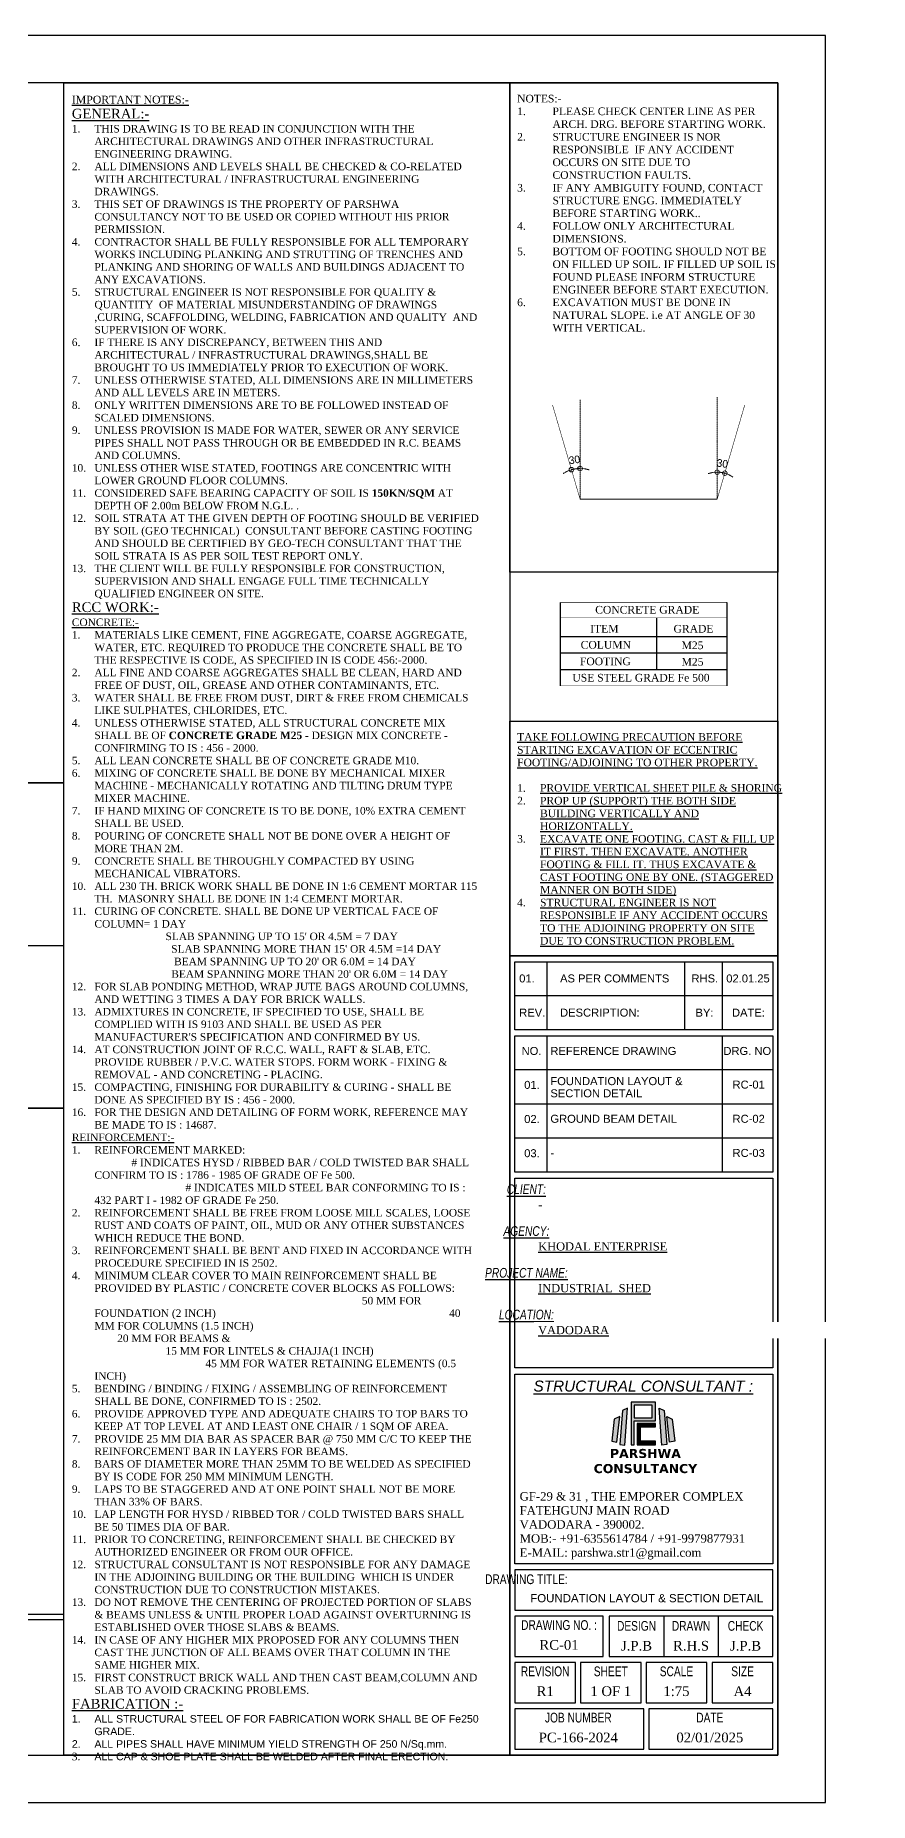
# Model space of a CAD drawing. Header units: millimetres. Extents: x 3470347 to 5996549, y -3470518 to 17149644.
# Drawn here: x 4645448 to 4684704, y 7447183 to 7530323 of the extents above; entities that cross this region are included whole.
import ezdxf

# ---------------------------------------------------------------- set-up
doc = ezdxf.new("R2010")
doc.units = ezdxf.units.MM
doc.header["$MEASUREMENT"] = 0
doc.header["$PDMODE"] = 35
doc.header["$PDSIZE"] = -5
for name, pattern in [('ACAD_ISO03W100', [30, 12, -18]), ('CENTER2', [1.125, 0.75, -0.125, 0.125, -0.125]), ('HIDDEN', [0.375, 0.25, -0.125])]:
    doc.linetypes.add(name, pattern=pattern)
doc.layers.get('0').update_dxf_attribs({"linetype": 'CONTINUOUS', "lineweight": 25})
doc.layers.get('DEFPOINTS').update_dxf_attribs({"linetype": 'CONTINUOUS', "lineweight": 25})
doc.layers.add('Grid', color=44, linetype='CONTINUOUS')
doc.layers.add('STR TEX', color=4, linetype='CONTINUOUS')
doc.layers.add('SHEET', color=7, linetype='CONTINUOUS', lineweight=15)
doc.styles.add('Aerial', font='times.ttf')
doc.styles.add('JAINIL', font='times.ttf')
doc.styles.get("Standard").update_dxf_attribs({"font": ''})
doc.styles.add('TEXT3', font='geniso.shx')
doc.styles.add('TEXT3 0.75NA', font='geniso.shx', dxfattribs={"width": 0.75})
doc.styles.get('Standard').set_extended_font_data('AR CENA')
doc.dimstyles.new('m-1', dxfattribs={"dimscale": 0, "dimtxt": 5, "dimasz": 3, "dimexe": 1.75, "dimexo": 1.75, "dimgap": 0.25, "dimtad": 1, "dimdec": 0, "dimzin": 3, "dimdsep": 46, "dimlunit": 4, "dimtxsty": 'Standard', "dimblk": 'ORIGIN', "dimcen": 3, "dimdle": 1.75, "dimclrd": 4, "dimclre": 7, "dimclrt": 7, "dimadec": 0, "dimazin": 0, "dimtfac": 1, "dimtdec": 0, "dimtofl": 0, "dimtmove": 2, "dimatfit": 3, "dimfxl": 1, "dimfrac": 1, "dimtolj": 1, "dimtzin": 0, "dimlwd": 5, "dimlwe": 5, "dimarcsym": 0})

# ---------------------------------------------------------------- blocks, each defined once
blk = doc.blocks.new('_Origin')
at = {"color": 0, "linetype": 'ByBlock', "lineweight": -2}
blk.add_line((0, 0), (-1, 0), dxfattribs=at)
blk.add_circle((0, 0), 0.5, dxfattribs=at)
blk = doc.blocks.new('*D528')
at = {"color": 4, "linetype": 'CENTER2', "lineweight": 5}
for start, end in [(114.7514, 123.2577), (90, 106.245), (72.9873, 81.4937)]:
    blk.add_arc((21.3, 0.1), 20.2, start, end, dxfattribs=at)
at = {"layer": 'DEFPOINTS', "color": 0}
for p in [(3.5, 61), (21.3, 65.4), (18.9, 20.2), (21.3, 0.1), (21.3, 0.1)]:
    blk.add_point(p, dxfattribs=at)
at = {"color": 4, "lineweight": 5, "xscale": 3, "yscale": 3, "zscale": 3}
for p, rotation in [((15.6, 19.5), 20.49819837398923), ((21.3, 20.3), 175.7468316595615)]:
    blk.add_blockref('_Origin', p, dxfattribs=dict(at, rotation=rotation))
at = {"color": 7, "lineweight": 0, "insert": (17.6, 26), "char_height": 5, "attachment_point": 5, "rotation": 8.1225}
blk.add_mtext('30', dxfattribs=at)
blk = doc.blocks.new('*D529')
at = {"color": 4, "linetype": 'CENTER2', "lineweight": 5}
for start, end in [(99.663, 109.3259), (73.755, 90), (54.4291, 64.092)]:
    blk.add_arc((111.5, 0.1), 17.8, start, end, dxfattribs=at)
at = {"layer": 'DEFPOINTS', "color": 0}
for p in [(111.5, 67.3), (129.3, 61), (113.5, 17.8), (111.5, 0.1), (111.5, 0.1)]:
    blk.add_point(p, dxfattribs=at)
at = {"color": 4, "lineweight": 5, "xscale": 3, "yscale": 3, "zscale": 3}
for p, rotation in [((111.5, 17.9), 4.831477968994831), ((116.5, 17.2), 158.9234919974293)]:
    blk.add_blockref('_Origin', p, dxfattribs=dict(at, rotation=rotation))
at = {"color": 7, "lineweight": 0, "insert": (114.9, 23.6), "char_height": 5, "attachment_point": 5, "rotation": 351.8775}
blk.add_mtext('30', dxfattribs=at)
blk = doc.blocks.new('Q')
at = {"linetype": 'Continuous', "ltscale": 0.5}
h = blk.add_hatch(color=152, dxfattribs=at)
h.dxf.hatch_style = 1
h.paths.add_polyline_path([(6.07, 15.37), (5.53, 10.52), (6.67, 10.29), (7.27, 16.02)])
h.paths.add_polyline_path([(18.9, 15.37), (19.44, 10.52), (18.3, 10.29), (17.7, 16.02)])
h = blk.add_hatch(color=10, dxfattribs=at)
h.dxf.hatch_style = 1
h.paths.add_polyline_path([(7.87, 17.31), (7.27, 9.83), (8.41, 9.62), (8.96, 17.82)])
h.paths.add_polyline_path([(17.1, 17.31), (17.7, 9.83), (16.56, 9.62), (16.01, 17.82)])
h = blk.add_hatch(color=152, dxfattribs=at)
h.dxf.hatch_style = 1
h.paths.add_polyline_path([(9.79, 19.18), (9.79, 9.76), (10.5, 9.76), (10.5, 15.05), (15.19, 15.05), (15.19, 19.18)])
h.paths.add_polyline_path([(10.5, 18.5), (10.5, 15.72), (14.45, 15.72), (14.45, 18.5)], flags=16)
h = blk.add_hatch(color=152, dxfattribs=at)
h.dxf.hatch_style = 1
h.paths.add_polyline_path([(11.15, 14.43), (11.15, 9.76), (15.19, 9.76), (15.19, 10.52), (11.87, 10.52), (11.87, 13.69), (15.19, 13.69), (15.19, 14.43)])
at = {"color": 152, "linetype": 'Continuous'}
for points in [[(6.07, 15.37), (5.53, 10.52), (6.67, 10.29), (7.27, 16.02), (6.07, 15.37)], [(9.79, 19.18), (9.79, 9.76), (10.5, 9.76), (10.5, 15.05), (15.19, 15.05), (15.19, 19.18), (9.79, 19.18)], [(10.5, 18.5), (10.5, 15.72), (14.45, 15.72), (14.45, 18.5), (10.5, 18.5)], [(18.9, 15.37), (19.44, 10.52), (18.3, 10.29), (17.7, 16.02), (18.9, 15.37)], [(11.15, 14.43), (11.15, 9.76), (15.19, 9.76), (15.19, 10.52), (11.87, 10.52), (11.87, 13.69), (15.19, 13.69), (15.19, 14.43), (11.15, 14.43)]]:
    blk.add_lwpolyline(points, dxfattribs=at)
at = {"color": 10, "linetype": 'Continuous'}
for points in [[(7.87, 17.31), (7.27, 9.83), (8.41, 9.62), (8.96, 17.82), (7.87, 17.31)], [(17.1, 17.31), (17.7, 9.83), (16.56, 9.62), (16.01, 17.82), (17.1, 17.31)]]:
    blk.add_lwpolyline(points, dxfattribs=at)
at = {"linetype": 'Continuous', "insert": (1.32, 8.82), "char_height": 2, "attachment_point": 1}
blk.add_mtext_dynamic_manual_height_columns('\\pxqc;{\\fVerdana|b1|i0|c0|p34;\\C152;PARSHWA\\PCONSULTANCY }', width=23.282, gutter_width=1, heights=[6.3], dxfattribs=at)
blk = doc.blocks.new('Z$W@#24862')
at = {"linetype": 'HIDDEN', "lineweight": 0, "ltscale": 0.5}
for p, q in [((21.3, 65.4), (21.3, 0.1)), ((111.5, 0.1), (111.5, 67.3))]:
    blk.add_line(p, q, dxfattribs=at)
at = {"linetype": 'Continuous', "lineweight": 0}
blk.add_line((21.3, 0.1), (111.5, 0.1), dxfattribs=at)
for points in [[(21.3, 0.1, 0.338, 0.338, 0), (3.2, 62, 0.338, 0.338, 0)], [(111.5, 0.1, 0.338, 0.338, 0), (129.6, 62, 0.338, 0.338, 0)]]:
    blk.add_lwpolyline(points, format="xyseb", dxfattribs=at)
at = {"linetype": 'CENTER2', "lineweight": 0}
for base, line1, line2, picture, middle in [((18.9, 20.2), ((21.3, 0.1), (3.5, 61)), ((21.3, 65.4), (21.3, 0.1)), '*D528', (17.6, 26)), ((113.5, 17.8), ((111.5, 0.1), (111.5, 67.3)), ((111.5, 0.1), (129.3, 61)), '*D529', (114.9, 23.6))]:
    dim = blk.add_angular_dim_2l(base=base, line1=line1, line2=line2, text='30', dimstyle='m-1', override={"dimscale": 1, "dimfrac": 0}, dxfattribs=at)
    dim.commit()
    dim.dimension.update_dxf_attribs({"geometry": picture, "text_midpoint": middle})

msp = doc.modelspace()

# ---------------------------------------------------------------- linework, layer by layer
at = {"lineweight": 25}
for p, q in [((4669518.36, 7486732.59, 0), (4669518.36, 7483541.71, 0)), ((4675998.53, 7486732.59, 0), (4675998.53, 7483541.71, 0)), ((4677770.82, 7486732.59, 0), (4677770.82, 7483541.71, 0)), ((4668009.62, 7485149.09, 0), (4680148.48, 7485149.09, 0)), ((4669518.36, 7483254.73, 0), (4669518.36, 7476849.09, 0)), ((4677770.82, 7483254.73, 0), (4677770.82, 7476849.09, 0)), ((4668009.62, 7481671.24, 0), (4680148.48, 7481671.24, 0)), ((4668009.62, 7480063.85, 0), (4680148.48, 7480063.85, 0)), ((4668009.62, 7478456.47, 0), (4680148.48, 7478456.47, 0)), ((4567284.27, 7456043.12, 0), (4646789.45, 7456043.12, 0)), ((4675017.35, 7455951.48, 0), (4675017.35, 7454060.91, 0)), ((4677582.91, 7455951.48, 0), (4677582.91, 7454060.91, 0)), ((4567284.27, 7455795.36, 0), (4646789.45, 7455795.36, 0))]:
    msp.add_line(p, q, dxfattribs=at)
at = {"color": 192, "lineweight": 25, "elevation": 0}
msp.add_lwpolyline([(4565044.6, 7447183.33), (4682627.47, 7447183.33), (4682627.47, 7530322.82), (4565044.6, 7530322.82)], close=True, dxfattribs=at)
at = {"lineweight": 25, "elevation": 0}
for points in [[(4667770.3, 7449418.81), (4646789.45, 7449418.81), (4646789.45, 7528087.35), (4667770.3, 7528087.35)], [(4680387.79, 7505067.61), (4667770.3, 7505067.61), (4667770.3, 7528087.35), (4680387.79, 7528087.35)], [(4667770.3, 7498055.28), (4680387.79, 7498055.28), (4680387.79, 7505067.61), (4667770.3, 7505067.61)], [(4680387.79, 7487019.57), (4667770.3, 7487019.57), (4667770.3, 7498055.28), (4680387.79, 7498055.28)], [(4667770.3, 7487019.57), (4680387.79, 7487019.57), (4680387.79, 7449418.81), (4667770.3, 7449418.81)], [(4668009.62, 7486732.59), (4680148.48, 7486732.59), (4680148.48, 7483541.71), (4668009.62, 7483541.71)], [(4668009.62, 7483254.73), (4680148.48, 7483254.73), (4680148.48, 7476849.09), (4668009.62, 7476849.09)], [(4627348, 7456043.12), (4646789.45, 7456043.12), (4646789.45, 7479846.86), (4627348, 7479846.86)], [(4680148.48, 7467632.56), (4668009.62, 7467632.56), (4668009.62, 7476562.1), (4680148.48, 7476562.1)], [(4680148.48, 7458416.02), (4668009.62, 7458416.02), (4668009.62, 7467345.57), (4680148.48, 7467345.57)], [(4668009.62, 7456238.47), (4680148.48, 7456238.47), (4680148.48, 7458129.04), (4668009.62, 7458129.04)], [(4668009.62, 7454060.91), (4672164.8, 7454060.91), (4672164.8, 7455951.48), (4668009.62, 7455951.48)], [(4672451.79, 7454060.91), (4680148.48, 7454060.91), (4680148.48, 7455951.48), (4672451.79, 7455951.48)], [(4668009.62, 7451883.35), (4670859.69, 7451883.35), (4670859.69, 7453773.92), (4668009.62, 7453773.92)], [(4671099.01, 7451883.35), (4673949.09, 7451883.35), (4673949.09, 7453773.92), (4671099.01, 7453773.92)], [(4674188.41, 7451883.35), (4677038.49, 7451883.35), (4677038.49, 7453773.92), (4674188.41, 7453773.92)], [(4677298.4, 7451883.35), (4680148.48, 7451883.35), (4680148.48, 7453773.92), (4677298.4, 7453773.92)], [(4668009.62, 7449705.79), (4674079.05, 7449705.79), (4674079.05, 7451596.37), (4668009.62, 7451596.37)], [(4674318.36, 7449705.79), (4680148.48, 7449705.79), (4680148.48, 7451596.37), (4674318.36, 7451596.37)]]:
    msp.add_lwpolyline(points, close=True, dxfattribs=at)
at = {"elevation": 0}
msp.add_lwpolyline([(4646789.45, 7495164.83), (4633276.17, 7495164.83), (4633276.17, 7479846.86), (4646789.45, 7479846.86)], close=True, dxfattribs=at)
for points in [[(4633276.17, 7495164.83), (4646789.45, 7495164.83)], [(4633276.17, 7487505.84), (4646789.45, 7487505.84)]]:
    msp.add_lwpolyline(points, dxfattribs=at)
at = {"layer": 'Grid', "color": 7, "linetype": 'Continuous', "lineweight": 25}
for p, q in [((4670165.09, 7499719.33, 0), (4670164.87, 7503649.34, 0)), ((4677993.21, 7499719.38, 0), (4677993.22, 7503649.34, 0)), ((4674684.96, 7500493.27, 0), (4674684.97, 7502922.14, 0))]:
    msp.add_line(p, q, dxfattribs=at)
at = {"layer": 'Grid', "color": 8, "linetype": 'Continuous', "lineweight": 25}
for p, q in [((4670165.09, 7502041.05, 0), (4677993.05, 7502041.1, 0)), ((4670165.09, 7501267.14, 0), (4677993.05, 7501267.19, 0)), ((4670165.09, 7500493.24, 0), (4677993.21, 7500493.29, 0)), ((4670165.09, 7500493.24, 0), (4677993.05, 7500493.29, 0)), ((4670165.09, 7500493.24, 0), (4677993.21, 7500493.29, 0))]:
    msp.add_line(p, q, dxfattribs=at)
at = {"layer": 'Grid', "color": 7, "linetype": 'Continuous', "lineweight": 25, "elevation": 0}
for points in [[(4670164.87, 7503649.34, 22.29, 22.29, 0), (4677993.22, 7503649.34, 0, 0, 0)], [(4670164.87, 7502922.1, 22.29, 22.29, 0), (4677993.22, 7502922.1, 0, 0, 0)], [(4670165.08, 7499719.33, 22.29, 22.29, 0), (4677993.21, 7499719.38, 0, 0, 0)]]:
    msp.add_lwpolyline(points, format="xyseb", dxfattribs=at)
at = {"layer": 'SHEET', "color": 220, "lineweight": 25, "elevation": 0}
msp.add_lwpolyline([(4567284.27, 7449418.81), (4680387.79, 7449418.81), (4680387.79, 7528087.35), (4567284.27, 7528087.35)], close=True, dxfattribs=at)

# ---------------------------------------------------------------- block references
at = {"linetype": 'ACAD_ISO03W100', "lineweight": 25, "xscale": 71.51752965371101, "yscale": 71.51752965371101, "zscale": 71.51752965371101}
msp.add_blockref('Z$W@#24862', (4669555.81, 7508494.61, 0), dxfattribs=at)
at = {"lineweight": 25, "xscale": 212.794209377018, "yscale": 212.794209377018, "zscale": 212.794209377018}
msp.add_blockref('Q', (4671395.52, 7461945.81, 0), dxfattribs=at)

# ---------------------------------------------------------------- texts
at = {"lineweight": 25, "attachment_point": 2}
for s, insert, char_height, style in [('\\pxql;{\\farial|b0|i1|c0|p0;\\L\\C1;CLIENT:}', (4668552.07, 7476268.22, 0), 457.3072, 'TEXT3 0.75NA'), ('\\pxql;{\\farial|b0|i1|c0|p0;\\L\\C1;AGENCY:}', (4668552.07, 7474302.77, 0), 457.3072, 'TEXT3 0.75NA'), ('\\pxql;{\\farial|b0|i1|c0|p0;\\L\\C1;PROJECT NAME:}', (4668552.07, 7472337.32, 0), 457.3072, 'TEXT3 0.75NA'), ('\\pxql;{\\farial|b0|i1|c0|p0;\\L\\C1;LOCATION:}', (4668552.07, 7470371.87, 0), 457.3072, 'TEXT3 0.75NA'), ('\\pxqc;{\\farial|b0|i1|c0|p0;\\L\\W1;\\C1;STRUCTURAL CONSULTANT : }', (4674052.32, 7467038.26, 0), 515.7395, 'TEXT3 0.75NA'), ('\\pxql;{\\farial|b0|i0|c0|p0;\\C1;DRAWING TITLE:}', (4668552.07, 7457922.14, 0), 457.3072, 'TEXT3 0.75NA'), ('\\pxqc;{\\farial|b0|i0|c0|p0;\\C1;DRAWING NO. :}', (4670087.21, 7455767.83, 0), 457.3072, 'TEXT3 0.75NA'), ('\\pxqc;{\\farial|b0|i0|c0|p0;\\C1;DESIGN}', (4673734.57, 7455728.18, 0), 457.3072, 'TEXT3 0.75NA'), ('\\pxqc;{\\farial|b0|i0|c0|p0;\\C1;DRAWN}', (4676300.13, 7455728.18, 0), 457.3072, 'TEXT3 0.75NA'), ('\\pxqc;{\\farial|b0|i0|c0|p0;\\C1;CHECK}', (4678865.7, 7455728.18, 0), 457.3072, 'TEXT3 0.75NA'), ('\\pxqc;{\\C22;RC-01}', (4670087.21, 7454833.56, 0), 457.3072, 'JAINIL'), ('\\pxqc;{\\C22;J.P.B}', (4673734.57, 7454793.92, 0), 457.3072, 'JAINIL'), ('\\pxqc;{\\C22;R.H.S}', (4676300.13, 7454793.92, 0), 457.3072, 'JAINIL'), ('\\pxqc;{\\C22;J.P.B}', (4678865.7, 7454793.92, 0), 457.3072, 'JAINIL'), ('\\pxqc;{\\farial|b0|i0|c0|p0;\\C1;REVISION}', (4669434.65, 7453590.27, 0), 457.3072, 'TEXT3 0.75NA'), ('\\pxqc;{\\farial|b0|i0|c0|p0;\\C1;SHEET}', (4672524.05, 7453590.27, 0), 457.3072, 'TEXT3 0.75NA'), ('\\pxqc;{\\farial|b0|i0|c0|p0;\\C1;SCALE}', (4675613.45, 7453590.27, 0), 457.3072, 'TEXT3 0.75NA'), ('\\pxqc;{\\farial|b0|i0|c0|p0;\\C1;SIZE}', (4678723.44, 7453590.27, 0), 457.3072, 'TEXT3 0.75NA'), ('\\pxqc;{\\C22;R1}', (4669434.65, 7452656, 0), 457.3072, 'JAINIL'), ('\\pxqc;{\\C22;1 OF 1}', (4672524.05, 7452656, 0), 457.3072, 'JAINIL'), ('\\pxqc;{\\C22;1:75}', (4675613.45, 7452656, 0), 457.3072, 'JAINIL'), ('\\pxqc;{\\C22;A4}', (4678723.44, 7452656, 0), 457.3072, 'JAINIL'), ('\\pxqc;{\\farial|b0|i0|c0|p0;\\C1;JOB NUMBER}', (4670995.85, 7451412.71, 0), 457.3072, 'TEXT3 0.75NA'), ('\\pxqc;{\\farial|b0|i0|c0|p0;\\C1;DATE}', (4677184.94, 7451412.71, 0), 457.3072, 'TEXT3 0.75NA'), ('\\pxqc;{\\C22;PC-166-2024', (4670995.85, 7450478.45, 0), 457.3072, 'JAINIL'), ('\\pxqc;{\\C22;02/01/2025}', (4677184.94, 7450478.45, 0), 457.3072, 'JAINIL')]:
    msp.add_mtext(s, dxfattribs=dict(at, insert=insert, char_height=char_height, style=style))
at = {"lineweight": 25, "attachment_point": 1, "style": 'TEXT3'}
for s, insert, char_height, width in [('{\\ftimes new roman|b0|i0|c0|p0;-}', (4669109.47, 7475510.95, 0), 385.9429, 105463.5569), ('{\\ftimes new roman|b0|i0|c0|p0;\\LKHODAL ENTERPRISE}', (4669109.47, 7473545.5, 0), 385.9429, 105463.5569), ('{\\ftimes new roman|b0|i0|c0|p0;\\LINDUSTRIAL  SHED}', (4669104.23, 7471579.8, 0), 385.9429, 105463.5569), ('{\\ftimes new roman|b0|i0|c0|p0;GF-29 & 31 , THE EMPORER COMPLEX\\PFATEHGUNJ MAIN ROAD\\PVADODARA - 390002.\\PMOB:- +91-6355614784 / +91-9979877931\\PE-MAIL: parshwa.str1@gmail.com}', (4668234.79, 7461792.46, 0), 396.5153, 108352.5887), ('\\pxql;{\\farial|b0|i0|c0|p0;\\C22;FOUNDATION LAYOUT & SECTION DETAIL}', (4668733.24, 7456995.75, 0), 385.9429, 105463.5569)]:
    msp.add_mtext(s, dxfattribs=dict(at, insert=insert, char_height=char_height, width=width))
at = {"layer": 'Grid', "color": 4, "linetype": 'Continuous', "lineweight": 25, "style": 'JAINIL'}
for s, height, p in [('CONCRETE GRADE', 361.1558, (4671790.49, 7503120.92, 0)), ('ITEM', 361.156, (4671554.61, 7502226.98, 0)), ('GRADE', 361.156, (4675476.26, 7502226.98, 0)), ('USE STEEL GRADE Fe 500', 361.1558, (4670716.77, 7499924.19, 0))]:
    msp.add_text(s, height=height, dxfattribs=at).set_placement(p)
at = {"layer": 'Grid', "color": 7, "linetype": 'Continuous', "lineweight": 25, "style": 'JAINIL'}
for s, p in [('COLUMN', (4671106.99, 7501472.2, 0)), ('M25', (4675854.55, 7501447.56, 0)), ('FOOTING', (4671070.38, 7500691.99, 0)), ('M25', (4675854.56, 7500673.65, 0))]:
    msp.add_text(s, height=361.156, dxfattribs=at).set_placement(p)
at = {"layer": 'Grid', "color": 7, "lineweight": 25, "attachment_point": 1, "style": 'Aerial'}
for s, width, gutter_width, heights, insert, char_height in [("{\\H1.035928x;\\L\\C71;IMPORTANT NOTES:-\\P\\H1.245572x;\\C4;GENERAL:-}\\P\\pxi-3,l3,t3;1.^ITHIS DRAWING IS TO BE READ IN CONJUNCTION WITH THE ARCHITECTURAL DRAWINGS AND OTHER INFRASTRUCTURAL ENGINEERING DRAWING.\\P2.^IALL DIMENSIONS AND LEVELS SHALL BE CHECKED & CO-RELATED WITH ARCHITECTURAL / INFRASTRUCTURAL ENGINEERING DRAWINGS.\\P3.^I{\\C0;THIS SET OF DRAWINGS IS THE PROPERTY OF PARSHWA CONSULTANCY NOT TO BE USED OR COPIED WITHOUT HIS PRIOR PERMISSION.\\P4.^ICONTRACTOR SHALL BE FULLY RESPONSIBLE FOR ALL TEMPORARY WORKS INCLUDING PLANKING AND STRUTTING OF TRENCHES AND PLANKING AND SHORING OF WALLS AND BUILDINGS ADJACENT TO ANY EXCAVATIONS.\\P5.^ISTRUCTURAL ENGINEER IS NOT RESPONSIBLE FOR QUALITY & QUANTITY  OF MATERIAL MISUNDERSTANDING OF DRAWINGS ,CURING, SCAFFOLDING, WELDING, FABRICATION AND QUALITY  AND SUPERVISION OF WORK.}\\P6.^IIF THERE IS ANY DISCREPANCY, BETWEEN THIS AND ARCHITECTURAL / INFRASTRUCTURAL DRAWINGS,SHALL BE BROUGHT TO US IMMEDIATELY PRIOR TO \\A1;EXECUTION OF WORK.\\P7.^IUNLESS OTHERWISE STATED, ALL DIMENSIONS ARE IN MILLIMETERS AND ALL LEVELS ARE IN METERS.\\P8.^IONLY WRITTEN DIMENSIONS ARE TO BE FOLLOWED INSTEAD OF SCALED DIMENSIONS.\\P9.^IUNLESS PROVISION IS MADE FOR WATER, SEWER OR ANY SERVICE PIPES SHALL NOT PASS THROUGH OR BE EMBEDDED IN R.C. BEAMS AND COLUMNS.\\P10.^IUNLESS OTHER WISE STATED, FOOTINGS ARE CONCENTRIC WITH LOWER GROUND FLOOR COLUMNS.\\P11.^ICONSIDERED SAFE BEARING CAPACITY OF SOIL IS \\fTimes New Roman|b1|i0|c0|p18;\\C22;150KN/SQM\\fTimes New Roman|b0|i0|c0|p18;\\C7; AT DEPTH OF 2.00m BELOW FROM N.G.L. .\\P12.^ISOIL STRATA AT THE GIVEN DEPTH OF FOOTING SHOULD BE VERIFIED BY SOIL (GEO TECHNICAL)  CONSULTANT BEFORE CASTING FOOTING AND SHOULD BE CERTIFIED BY GEO-TECH CONSULTANT THAT THE SOIL STRATA IS AS PER SOIL TEST REPORT ONLY.\\P13.^I\\C0;THE CLIENT WILL BE FULLY RESPONSIBLE FOR CONSTRUCTION, SUPERVISION AND SHALL ENGAGE FULL TIME TECHNICALLY QUALIFIED ENGINEER ON SITE.\\P\\pi0,l0,t0;\\H1.290323x;\\L\\C4;RCC WORK:-\\P\\H0.775x;CONCRETE:-\\P\\pi-3,l3,t3;\\l\\C7;1.^IMATERIALS LIKE CEMENT, FINE AGGREGATE, COARSE AGGREGATE, WATER, ETC. REQUIRED TO PRODUCE THE CONCRETE SHALL BE TO THE RESPECTIVE IS CODE, AS SPECIFIED IN IS CODE 456:-2000.\\P2.^IALL FINE AND COARSE AGGREGATES SHALL BE CLEAN, HARD AND FREE OF DUST, OIL, GREASE AND OTHER CONTAMINANTS, ETC.\\P3.^IWATER SHALL BE FREE FROM DUST, DIRT & FREE FROM CHEMICALS LIKE SULPHATES, CHLORIDES, ETC.\\P4.^IUNLESS OTHERWISE STATED, ALL STRUCTURAL CONCRETE MIX SHALL BE OF \\fTimes New Roman|b1|i0|c0|p18;\\C22;CONCRETE GRADE M25\\fTimes New Roman|b0|i0|c0|p18;\\C7; - DESIGN MIX CONCRETE - CONFIRMING TO IS : 456 - 2000.\\P5.^IALL LEAN CONCRETE SHALL BE OF CONCRETE GRADE M10.\\P6.^IMIXING OF CONCRETE SHALL BE DONE BY MECHANICAL MIXER MACHINE - MECHANICALLY ROTATING AND TILTING DRUM TYPE MIXER MACHINE.\\P7.^IIF HAND MIXING OF CONCRETE IS TO BE DONE, 10% EXTRA CEMENT SHALL BE USED.\\P8.^IPOURING OF CONCRETE SHALL NOT BE DONE OVER A HEIGHT OF MORE THAN 2M.\\P9.^ICONCRETE SHALL BE THROUGHLY COMPACTED BY USING MECHANICAL VIBRATORS.\\P\\C0;10.^IALL 230 TH. BRICK WORK SHALL BE DONE IN 1:6 CEMENT MORTAR 115 TH.  MASONRY SHALL BE DONE IN 1:4 CEMENT MORTAR.\\P11.^ICURING OF CONCRETE. SHALL BE DONE UP VERTICAL FACE OF COLUMN= 1 DAY                                                                                                                                 SLAB SPANNING UP TO 15' OR 4.5M = 7 DAY                                                        SLAB SPANNING MORE THAN 15' OR 4.5M =14 DAY                                          BEAM SPANNING UP TO 20' OR 6.0M = 14 DAY                                                  BEAM SPANNING MORE THAN 20' OR 6.0M = 14 DAY\\P12.^IFOR SLAB PONDING METHOD, WRAP JUTE BAGS AROUND COLUMNS, AND WETTING 3 TIMES A DAY FOR BRICK WALLS.\\P\\C7;13.^IADMIXTURES IN CONCRETE, IF SPECIFIED TO USE, SHALL BE COMPLIED WITH IS 9103 AND SHALL BE USED AS PER MANUFACTURER'S SPECIFICATION AND CONFIRMED BY US.\\P14.^IAT CONSTRUCTION JOINT OF R.C.C. WALL, RAFT & SLAB, ETC. PROVIDE RUBBER / P.V.C. WATER STOPS. FORM WORK - FIXING & REMOVAL - AND CONCRETING - PLACING.\\P15.^ICOMPACTING, FINISHING FOR DURABILITY & CURING - SHALL BE DONE AS SPECIFIED BY IS : 456 - 2000.\\P16.^IFOR THE DESIGN AND DETAILING OF FORM WORK, REFERENCE MAY BE MADE TO IS : 14687.\\P\\pi0,l0,t0;\\L\\C4;REINFORCEMENT:-\\P\\pi-3,l3,t3;\\l\\C7;1.^IREINFORCEMENT MARKED:                                                                                                # INDICATES HYSD / RIBBED BAR / COLD TWISTED BAR SHALL CONFIRM TO IS : 1786 - 1985 OF GRADE OF Fe 500.                                                                            # INDICATES MILD STEEL BAR CONFORMING TO IS : 432 PART I - 1982 OF GRADE Fe 250.\\P2.^IREINFORCEMENT SHALL BE FREE FROM LOOSE MILL SCALES, LOOSE RUST AND COATS OF PAINT, OIL, MUD OR ANY OTHER SUBSTANCES WHICH REDUCE THE BOND.\\P3.^I\\C0;REINFORCEMENT SHALL BE BENT AND FIXED IN ACCORDANCE WITH PROCEDURE SPECIFIED IN IS 2502.\\P\\C7;4.^IMINIMUM CLEAR COVER TO MAIN REINFORCEMENT SHALL BE PROVIDED BY PLASTIC / CONCRETE COVER BLOCKS AS FOLLOWS:                                                                                                       \\C0;50 MM FOR FOUNDATION (2 INCH)                                                                                  40 MM FOR COLUMNS (1.5 INCH)                                                                                        20 MM FOR BEAMS &                                                                                                                 15 MM FOR LINTELS & CHAJJA(1 INCH)                                                                             45 MM FOR WATER RETAINING ELEMENTS (0.5 INCH)\\P\\C7;5.^IBENDING / BINDING / FIXING / ASSEMBLING OF REINFORCEMENT SHALL BE DONE, CONFIRMED TO IS : 2502.\\P6.^IPROVIDE APPROVED TYPE AND ADEQUATE CHAIRS TO TOP BARS TO KEEP AT TOP LEVEL AT AND LEAST ONE CHAIR / 1 SQM OF AREA.\\P7.^IPROVIDE 25 MM DIA BAR AS SPACER BAR @ 750 MM C/C TO KEEP THE REINFORCEMENT BAR IN LAYERS FOR BEAMS.\\P8.^IBARS OF DIAMETER MORE THAN 25MM TO BE WELDED AS SPECIFIED BY IS CODE FOR 250 MM MINIMUM LENGTH.\\P9.^ILAPS TO BE STAGGERED AND AT ONE POINT SHALL NOT BE MORE THAN 33% OF BARS.\\P10.^ILAP LENGTH FOR HYSD / RIBBED TOR / COLD TWISTED BARS SHALL BE 50 TIMES DIA OF BAR.\\P11.^IPRIOR TO CONCRETING, REINFORCEMENT SHALL BE CHECKED BY AUTHORIZED ENGINEER OR FROM OUR OFFICE.\\P12.^ISTRUCTURAL CONSULTANT IS NOT RESPONSIBLE FOR ANY DAMAGE IN THE ADJOINING BUILDING OR THE BUILDING  WHICH IS UNDER CONSTRUCTION DUE TO CONSTRUCTION MISTAKES.\\P13.^IDO NOT REMOVE THE CENTERING OF PROJECTED PORTION OF SLABS & BEAMS UNLESS & UNTIL PROPER LOAD AGAINST OVERTURNING IS ESTABLISHED OVER THOSE SLABS & BEAMS.\\P14.^IIN CASE OF ANY HIGHER MIX PROPOSED FOR ANY COLUMNS THEN CAST THE JUNCTION OF ALL BEAMS OVER THAT COLUMN IN THE SAME HIGHER MIX.\\P15.^IFIRST CONSTRUCT BRICK WALL AND THEN CAST BEAM,COLUMN AND SLAB TO AVOID CRACKING PROBLEMS.\\P\\pi0,l0,t0;\\H1.290323x;\\L\\C4;FABRICATION :-\\P\\pi-3,l3,t3;\\fArial|b0|i0|c0|p34;\\H0.775x;\\l\\C7;1.^IALL STRUCTURAL STEEL OF FOR FABRICATION WORK SHALL BE OF Fe250 GRADE.\\P2.^IALL PIPES SHALL HAVE MINIMUM YIELD STRENGTH OF 250 N/Sq.mm.\\P\\fTimes New Roman|b0|i0|c0|p18;3.^I\\fArial|b0|i0|c0|p34;ALL CAP & SHOE PLATE SHALL BE WELDED AFTER FINAL ERECTION.", 19131.9754, 1893.49, [175090.55], (4647165.89, 7527481.6, 0), 354.49714), ('\\C71;NOTES:-\\P\\pxi-4.62963,l4.62963,t4.62963;\\C7;1.^IPLEASE CHECK CENTER LINE AS PER ARCH. DRG. BEFORE STARTING WORK.\\P2.^ISTRUCTURE ENGINEER IS NOR RESPONSIBLE  IF ANY ACCIDENT OCCURS ON SITE DUE TO CONSTRUCTION FAULTS.\\P3.^IIF ANY AMBIGUITY FOUND, CONTACT STRUCTURE ENGG. IMMEDIATELY BEFORE STARTING WORK..\\P4.^IFOLLOW ONLY ARCHITECTURAL DIMENSIONS.\\P5.^IBOTTOM OF FOOTING SHOULD NOT BE ON FILLED UP SOIL. IF FILLED UP SOIL IS FOUND PLEASE INFORM STRUCTURE ENGINEER BEFORE START EXECUTION.\\P6.^IEXCAVATION MUST BE DONE IN NATURAL SLOPE. i.e AT ANGLE OF 30 WITH VERTICAL.', 12238.4226, 1750.17, [44084.94], (4668118.25, 7527527.45, 0), 359.37409)]:
    msp.add_mtext_dynamic_manual_height_columns(s, width=width, gutter_width=gutter_width, heights=heights, dxfattribs=dict(at, insert=insert, char_height=char_height))
at = {"layer": 'Grid', "color": 7, "lineweight": 25, "insert": (4668118.25, 7497495.39, 0), "char_height": 359.37409, "width": 12238.4226, "attachment_point": 1, "style": 'Aerial'}
msp.add_mtext('{\\L\\C71;TAKE FOLLOWING PRECAUTION BEFORE\\PSTARTING EXCAVATION OF ECCENTRIC FOOTING/ADJOINING TO OTHER PROPERTY.}\\P\\P\\pxi-3,l3,t3;1.^I{\\LPROVIDE VERTICAL SHEET PILE & SHORING}\\P2.^I{\\LPROP UP (SUPPORT) THE BOTH SIDE BUILDING VERTICALLY AND HORIZONTALLY.}\\P3.^I{\\LEXCAVATE ONE FOOTING. CAST & FILL UP IT FIRST. THEN EXCAVATE. ANOTHER FOOTING & FILL IT. THUS EXCAVATE & CAST FOOTING ONE BY ONE. (STAGGERED MANNER ON BOTH SIDE)}\\P4.^I{\\LSTRUCTURAL ENGINEER IS NOT RESPONSIBLE IF ANY ACCIDENT OCCURS TO THE ADJOINING PROPERTY ON SITE DUE TO CONSTRUCTION PROBLEM. }', dxfattribs=at)
at = {"layer": 'STR TEX', "color": 6, "lineweight": 25, "char_height": 376.3458, "attachment_point": 4, "style": 'JAINIL'}
for s, insert in [('\\pxql;{\\farial|b0|i0|c0|p0;\\C31;01.}', (4668214.1, 7485954.47, 0)), ('\\pxql;{\\farial|b0|i0|c0|p0;\\C31;AS PER COMMENTS}', (4670136.87, 7485954.47, 0)), ('\\pxql;{\\farial|b0|i0|c0|p0;\\C31;RHS.}', (4676319.67, 7485954.47, 0)), ('\\pxql;{\\farial|b0|i0|c0|p0;\\C31;02.01.25}', (4677956.19, 7485954.47, 0)), ('\\pxql;{\\farial|b0|i0|c0|p0;\\C31;REV.}', (4668214.1, 7484347.09, 0)), ('\\pxql;{\\farial|b0|i0|c0|p0;\\C31;DESCRIPTION:}', (4670136.87, 7484347.09, 0)), ('\\pxql;{\\farial|b0|i0|c0|p0;\\C31;BY:}', (4676509.25, 7484347.09, 0)), ('\\pxql;{\\farial|b0|i0|c0|p0;\\C31;DATE:}', (4678226.99, 7484347.09, 0)), ('\\pxql;{\\farial|b0|i0|c0|p0;\\C31;NO.}', (4668328.09, 7482543.38, 0)), ('\\pxql;{\\farial|b0|i0|c0|p0;\\C31;REFERENCE DRAWING}', (4669680.87, 7482543.38, 0)), ('\\pxql;{\\farial|b0|i0|c0|p0;\\C31;DRG. NO.}', (4677821.18, 7482543.38, 0)), ('\\pxql;{\\farial|b0|i0|c0|p0;\\C22;01.}', (4668449.2, 7480947.94, 0)), ('\\pxql;{\\farial|b0|i0|c0|p0;\\C22;FOUNDATION LAYOUT &}', (4669680.87, 7481123.46, 0)), ('\\pxql;{\\farial|b0|i0|c0|p0;\\C22;RC-01}', (4678251.84, 7480959.89, 0)), ('\\pxql;{\\farial|b0|i0|c0|p0;\\C22;SECTION DETAIL}', (4669680.87, 7480550.95, 0)), ('\\pxql;{\\farial|b0|i0|c0|p0;\\C22;02.}', (4668449.2, 7479340.56, 0)), ('\\pxql;{\\farial|b0|i0|c0|p0;\\C22;GROUND BEAM DETAIL}', (4669680.87, 7479352.51, 0)), ('\\pxql;{\\farial|b0|i0|c0|p0;\\C22;RC-02}', (4678251.84, 7479352.51, 0)), ('\\pxql;{\\farial|b0|i0|c0|p0;\\C22;03.}', (4668449.2, 7477733.18, 0)), ('\\pxql;{\\farial|b0|i0|c0|p0;\\C22;-}', (4669680.87, 7477745.12, 0)), ('\\pxql;{\\farial|b0|i0|c0|p0;\\C22;RC-03}', (4678251.84, 7477745.12, 0))]:
    msp.add_mtext(s, dxfattribs=dict(at, insert=insert))

# ---------------------------------------------------------------- next in the draw order: texts
at = {"lineweight": 25, "insert": (4669103.67, 7469608.81, 0), "char_height": 385.9429, "width": 105463.5569, "attachment_point": 1, "style": 'TEXT3', "bg_fill": 2}
msp.add_mtext('{\\ftimes new roman|b0|i0|c0|p0;\\LVADODARA}', dxfattribs=at)

doc.saveas('drawing.dxf')
